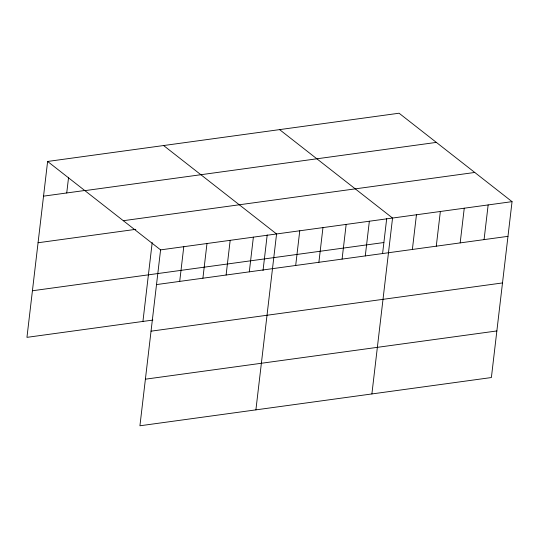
<?xml version="1.0" encoding="UTF-8"?>
<svg xmlns="http://www.w3.org/2000/svg" width="539" height="539" viewBox="0 0 539 539"><rect width="100%" height="100%" fill="white"/><g stroke="black" fill="none" stroke-linecap="round" stroke-linejoin="round"><path stroke-width="0.81" d="M47.614 161.457L160.588 249.88L139.924 425.783L491.386 377.543L512.05 201.647L399.076 113.217L47.614 161.457L26.95 337.353L152.874 320.072M66.735 192.969L68.581 177.27M142.929 321.439L152.2 242.557M179.709 281.392L183.786 246.7M202.907 278.212L206.983 243.513M226.104 275.025L230.18 240.333M249.301 271.845L253.377 237.147M263.019 270.571L267.209 234.916M255.904 409.862L276.568 233.966L163.593 145.537M295.689 265.478L299.765 230.78M318.886 262.291L322.962 227.593M342.083 259.111L346.159 224.413M365.28 255.924L369.356 221.226M382.616 253.337L386.706 218.517M371.89 393.948L392.554 218.046L279.579 129.616M412.375 249.463L416.452 214.765M436.273 246.182L440.35 211.483M460.178 242.9L464.254 208.202M484.076 239.619L488.152 204.921M43.538 196.149L84.96 190.469M84.892 190.638L436.354 142.397M123.31 220.7L474.771 172.46M38.067 242.752L135.821 229.331M160.588 249.88L512.05 201.647M32.421 290.757L383.883 242.523M156.512 284.579L507.974 236.338M151.041 331.175L502.503 282.935M145.395 379.186L496.864 330.946"/></g></svg>
